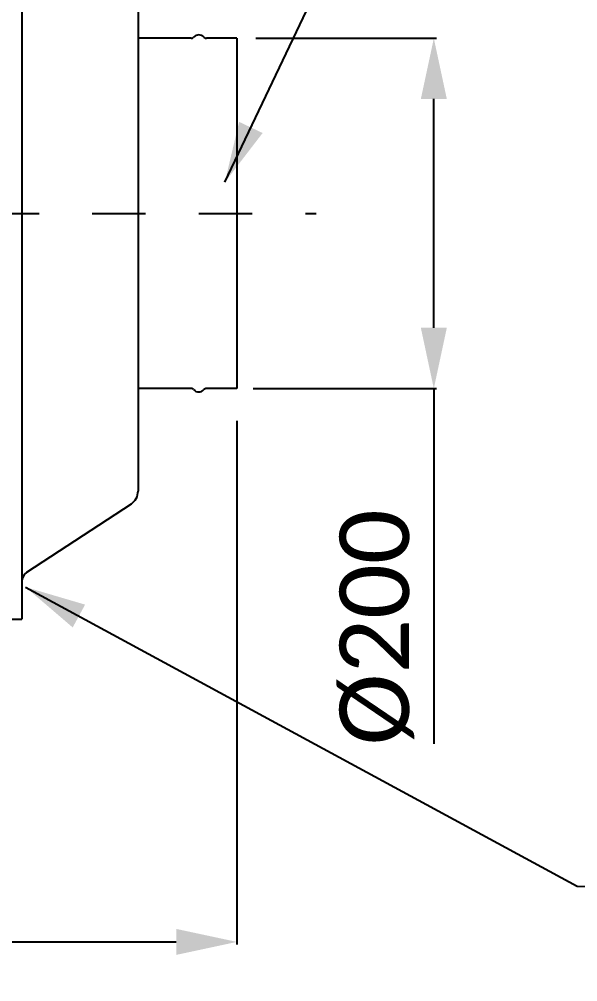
# Model space of a CAD drawing. Header units: millimetres. Extents: x 6781 to 13993, y -7973 to 4183.
# Drawn here: x 10847 to 11169, y -2096 to -1541 of the extents above; entities that cross this region are included whole.
import ezdxf
from ezdxf import colors
from ezdxf.entities.mleader import LeaderData, LeaderLine
from ezdxf.math import Vec2, Vec3

# ---------------------------------------------------------------- set-up
doc = ezdxf.new("R2010")
doc.units = ezdxf.units.MM
doc.header["$LTSCALE"] = 307.34
doc.header["$PDMODE"] = 3
doc.header["$PDSIZE"] = 8
doc.linetypes.add('DASHED', pattern=[0.2, 0.1, -0.1])
doc.layers.get('0').update_dxf_attribs({"linetype": 'CONTINUOUS'})
doc.layers.get('Defpoints').update_dxf_attribs({"linetype": 'CONTINUOUS'})
doc.styles.get("Standard").update_dxf_attribs({"font": 'calibri.ttf'})
doc.dimstyles.new('DIMSTYLE_1', dxfattribs={"dimtxt": 40, "dimasz": 35, "dimexe": 1.5, "dimexo": 1, "dimgap": 1, "dimtad": 1, "dimdsep": 46, "dimtxsty": 'Standard', "dimblk": '_FILLED', "dimblk1": '_FILLED', "dimblk2": '_FILLED', "dimcen": 0.09, "dimazin": 2, "dimtp": 0.01, "dimtm": 0.01, "dimtfac": 1, "dimtofl": 0, "dimtmove": 0, "dimatfit": 3, "dimldrblk": '_FILLED', "dimfxl": 1, "dimtolj": 1, "dimarcsym": 0})
doc.dimstyles.get("Standard").update_dxf_attribs({"dimtxt": 35, "dimasz": 35, "dimexe": 1.5, "dimexo": 1, "dimtad": 1, "dimdsep": 46, "dimtxsty": 'Standard', "dimblk": '_FILLED', "dimblk1": '_FILLED', "dimblk2": '_FILLED', "dimcen": 0.09, "dimazin": 2, "dimtol": 1, "dimtp": 0.01, "dimtm": 0.01, "dimtfac": 1, "dimtofl": 0, "dimtmove": 0, "dimatfit": 3, "dimldrblk": '_FILLED', "dimfxl": 1, "dimtolj": 1, "dimarcsym": 0})

# ---------------------------------------------------------------- blocks, each defined once
blk = doc.blocks.new('_FILLED')
at = {"color": 0, "linetype": 'ByBlock'}
blk.add_solid([(0, 0), (-1, 0.214), (-1, -0.214)], dxfattribs=at)
blk = doc.blocks.new('*D915')
at = {"color": 0, "linetype": 'Continuous', "lineweight": -2}
for p, q in [((10142.65, -1667.4), (10142.65, -2074.83)), ((10972.65, -1772.77), (10972.65, -2074.83)), ((10177.65, -2073.33), (10937.65, -2073.33))]:
    blk.add_line(p, q, dxfattribs=at)
at = {"layer": 'Defpoints', "color": 0}
for p in [(10142.65, -1666.4), (10972.65, -1771.77), (10972.65, -2073.33)]:
    blk.add_point(p, dxfattribs=at)
at = {"color": 0, "linetype": 'ByBlock', "lineweight": -2, "xscale": 35, "yscale": 35, "zscale": 35, "rotation": 180}
blk.add_blockref('_FILLED', (10142.65, -2073.33), dxfattribs=at)
at = {"color": 0, "linetype": 'ByBlock', "lineweight": -2, "xscale": 35, "yscale": 35, "zscale": 35}
blk.add_blockref('_FILLED', (10972.65, -2073.33), dxfattribs=at)
at = {"color": 0, "lineweight": 25, "insert": (10609.02, -2019), "char_height": 40, "attachment_point": 2, "line_spacing_factor": 0.9}
blk.add_mtext('\\A1;\\A1;830', dxfattribs=at)
blk = doc.blocks.new('*D916')
at = {"color": 0, "linetype": 'Continuous', "lineweight": -2}
for p, q in [((10983.51, -1552.11), (11087.65, -1552.11)), ((11086.15, -1719.11), (11086.15, -1587.11)), ((10982.01, -1754.11), (11087.65, -1754.11)), ((11086.15, -1754.11), (11086.15, -1959.09))]:
    blk.add_line(p, q, dxfattribs=at)
at = {"layer": 'Defpoints', "color": 0}
for p in [(10982.51, -1552.11), (11086.15, -1552.11), (10981.01, -1754.11)]:
    blk.add_point(p, dxfattribs=at)
at = {"color": 0, "linetype": 'ByBlock', "lineweight": -2, "xscale": 35, "yscale": 35, "zscale": 35}
for p, rotation in [((11086.15, -1552.11), 90), ((11086.15, -1754.11), 270)]:
    blk.add_blockref('_FILLED', p, dxfattribs=dict(at, rotation=rotation))
at = {"color": 0, "lineweight": 25, "insert": (11031.82, -1891.89), "char_height": 40, "attachment_point": 2, "rotation": 90, "line_spacing_factor": 0.9}
blk.add_mtext('\\A1;%%c200', dxfattribs=at)

msp = doc.modelspace()

# ---------------------------------------------------------------- linework, layer by layer
at = {"color": 0, "linetype": 'Continuous', "lineweight": 25}
for p, q in [((10848.64937, -1419.11222), (10848.64937, -1887.11222)), ((10915.64937, -1492.96901), (10915.64937, -1813.25543)), ((10946.17834, -1552.11222), (10915.65048, -1552.11222)), ((10972.65048, -1552.11221), (10955.12263, -1552.11221)), ((10972.65048, -1552.11221), (10972.65048, -1754.11223)), ((10946.17834, -1754.11222), (10915.65048, -1754.11222)), ((10972.65048, -1754.11223), (10955.12263, -1754.11223)), ((10911.58973, -1820.77825), (10851.35579, -1860.33486)), ((10801.70067, -1887.11222), (10848.64937, -1887.11222))]:
    msp.add_line(p, q, dxfattribs=at)
at = {"color": 0, "linetype": 'DASHED', "lineweight": 25}
msp.add_line((10151.64937, -1653.11222), (11018.32138, -1653.11222), dxfattribs=at)
at = {"color": 0, "linetype": 'Continuous', "lineweight": 25}
for centre, radius, start, end in [((10946.17834, -1550.11222), 2, 270, 318.1898237), ((10950.65049, -1554.11221), 4, 41.8103149, 138.1898237), ((10955.12263, -1550.11221), 2, 221.8103149, 270), ((10946.17834, -1756.11222), 2, 41.8101763, 90), ((10955.12263, -1756.11223), 2, 90, 138.1896851), ((10950.65049, -1752.11223), 4, 221.8101763, 318.1896851), ((10906.64937, -1813.25543), 9, 303.2935633, 0), ((10854.64937, -1865.35008), 6, 123.2935633, 180)]:
    msp.add_arc(centre, radius, start, end, dxfattribs=at)

# ---------------------------------------------------------------- dimensions: what is measured, and where the dimension line sits
dim = msp.add_linear_dim(base=(11086.15277, -1552.11222), p1=(10981.00813, -1754.11222), p2=(10982.51281, -1552.11222), angle=90, text='%%c200', dimstyle='DIMSTYLE_1', override={"dimtxsty": 'Standard'}, dxfattribs=at)
dim.commit()
dim.dimension.update_dxf_attribs({"geometry": '*D916', "text_midpoint": (11086.15277, -1891.89198), "dimtype": 160})
dim = msp.add_linear_dim(base=(10972.65048, -2073.33152), p1=(10142.64937, -1666.39793), p2=(10972.65048, -1771.77154), text='\\A1;830', dimstyle='DIMSTYLE_1', override={"dimtxsty": 'Standard'}, dxfattribs=at)
dim.commit()
dim.dimension.update_dxf_attribs({"geometry": '*D915', "text_midpoint": (10609.01637, -2073.33152), "dimtype": 160})

# ---------------------------------------------------------------- leaders
for points in [[(10965.65048, -1635.13391), (11071.22431, -1413.10296), (11157.59377, -1413.18482)], [(10850.77127, -1868.66018), (11168.792, -2041.24851), (11232.34056, -2042.28073)]]:
    msp.add_leader(points, dimstyle='Standard', override={"dimtad": 0}, dxfattribs=at)
ml = msp.add_multileader_mtext('Standard', dxfattribs=at)
ml.set_content(' CLOSE WITH A BLANK PLATE\\P (COME WITH SPARE)')
ml.set_leader_properties(linetype='ByLayer')
ml.build(insert=Vec2(0, 0))
ml.multileader.update_dxf_attribs({"text_right_attachment_type": 6, "arrow_head_size": 35})
ctx = ml.context
ctx.base_point, ctx.char_height, ctx.arrow_head_size, ctx.plane_origin = Vec3(10847.5585, -2183.29735), 40, 35, Vec3(10634.21238, -1937.72485)
ctx.right_attachment = 6
notes = []
notes.append((ctx, [(0, (1, 1, 0), (10839.5585, -2183.29735), (1, 0), 8, [(0, [(10634.21238, -1937.72485)], 0, [])])]))
ctx.mtext.insert, ctx.mtext.flow_direction = Vec3(10849.5585, -2157.78966), 5
for ctx, leaders in notes:
    for number, flags, end, landing, length, lines in leaders:
        leader = LeaderData()
        leader.index, (leader.has_last_leader_line, leader.has_dogleg_vector, leader.attachment_direction) = number, flags
        leader.last_leader_point, leader.dogleg_vector, leader.dogleg_length = Vec3(end), Vec3(landing), length
        for number, points, colour, breaks in lines:
            line = LeaderLine()
            line.index, line.vertices, line.color, line.breaks = number, Vec3.list(points), colors.encode_raw_color(colour), breaks
            leader.lines.append(line)
        ctx.leaders.append(leader)

doc.saveas('drawing.dxf')
